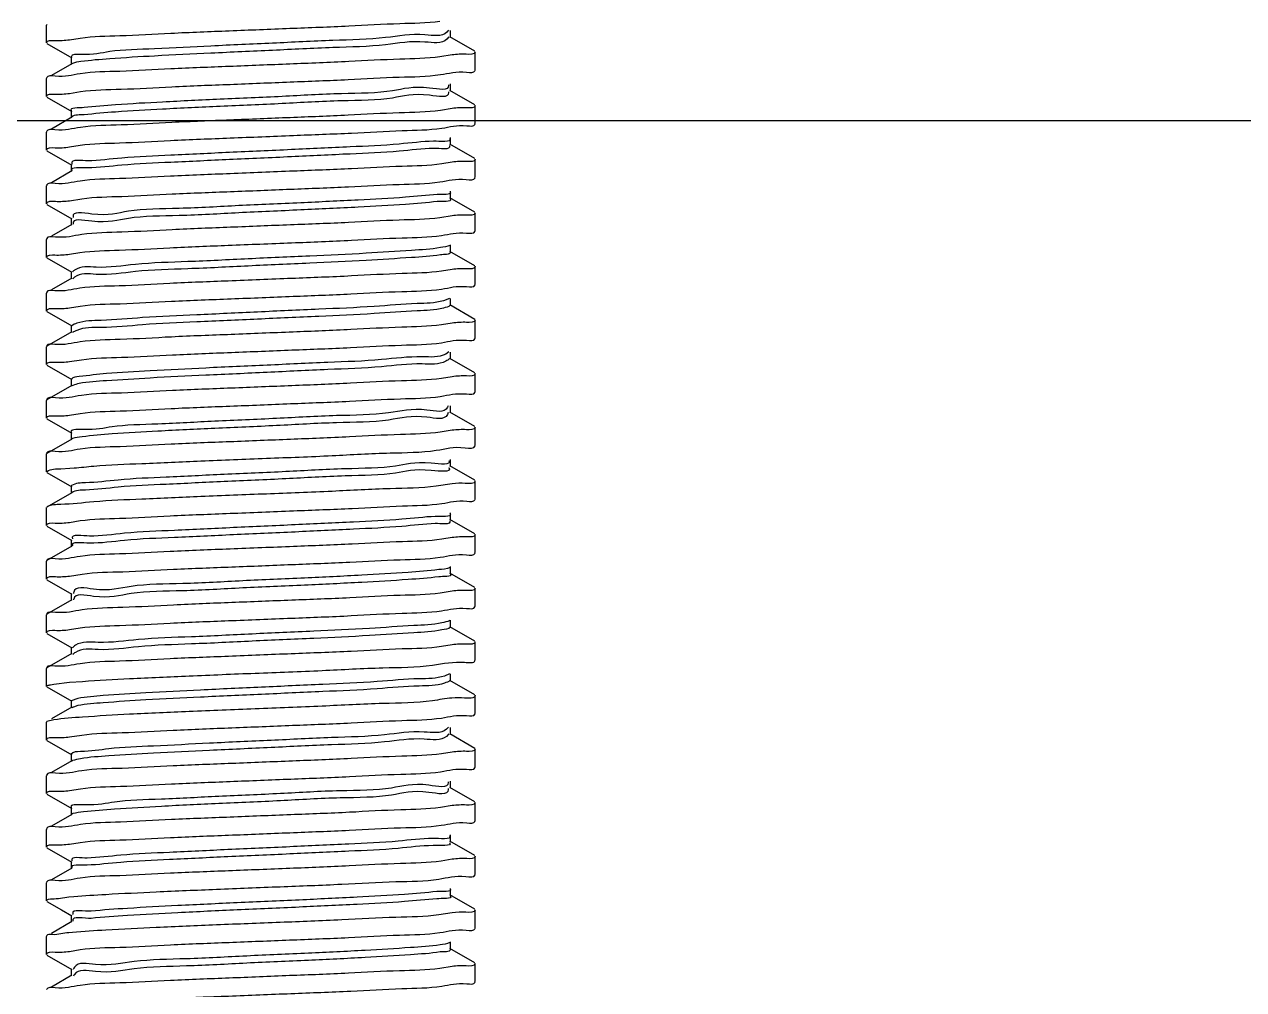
# Model space of a CAD drawing. Header units: millimetres. Extents: x 3804182 to 7463862, y 18008854 to 19247705.
# Drawn here: x 4749485.3 to 4749683.7, y 19097071.2 to 19097228.2 of the extents above; entities that cross this region are included whole.
import ezdxf

# ---------------------------------------------------------------- set-up
doc = ezdxf.new("R2010")
doc.units = ezdxf.units.MM
doc.header["$LTSCALE"] = 1000
doc.header["$MEASUREMENT"] = 0
doc.layers.add('02___PRT_ALL_AXES', color=7, linetype='Continuous')
doc.layers.add('JZ_0', color=7, linetype='Continuous')

# ---------------------------------------------------------------- blocks, each defined once
blk = doc.blocks.new('抗震大样1')
at = {"color": 133, "linetype": 'Continuous'}
for p, q in [((2274.64, -3323.46), (2274.52, -3323.59)), ((2367.98, -3324.78), (2367.61, -3325.23)), ((2368.46, -3326.5), (2368.46, -3324.84)), ((2279.89, -3327.02), (2282.36, -3326.62)), ((2368.05, -3326.3), (2367.61, -3326.89)), ((2374.1, -3329.69), (2368.33, -3326.35)), ((2274.64, -3327.88), (2280.41, -3331.23)), ((2368.84, -3330.53), (2366.02, -3330.98)), ((2280.41, -3332.58), (2275.68, -3335.31)), ((2280.27, -3331.07), (2280.27, -3332.73)), ((2280.6, -3332.51), (2280.41, -3332.59)), ((2274.64, -3335.92), (2274.52, -3336.06)), ((2374.1, -3334.12), (2374.22, -3333.98)), ((2367.98, -3337.53), (2367.99, -3337.59)), ((2374.1, -3342.15), (2368.33, -3338.81)), ((2368.46, -3338.96), (2368.46, -3337.3)), ((2274.64, -3340.35), (2280.41, -3343.69)), ((2279.89, -3339.49), (2282.45, -3339.08)), ((2367.96, -3339.1), (2367.99, -3339.25)), ((2280.27, -3343.53), (2280.27, -3345.19)), ((2368.84, -3343), (2366.12, -3343.43)), ((2280.41, -3345.04), (2275.68, -3347.78)), ((2374.1, -3346.58), (2374.22, -3346.44)), ((2274.64, -3348.38), (2274.52, -3348.52)), ((2368.46, -3351.43), (2368.46, -3349.76)), ((2274.64, -3352.81), (2280.41, -3356.15)), ((2279.89, -3351.94), (2282.34, -3351.55)), ((2374.1, -3354.61), (2368.33, -3351.27)), ((2280.27, -3356), (2280.27, -3357.66)), ((2368.85, -3355.48), (2366.42, -3355.87)), ((2280.41, -3357.5), (2275.68, -3360.24)), ((2274.64, -3360.84), (2274.52, -3360.98)), ((2374.1, -3359.04), (2374.22, -3358.9)), ((2279.9, -3364.43), (2282.72, -3363.98)), ((2374.1, -3367.08), (2368.33, -3363.73)), ((2368.46, -3363.89), (2368.46, -3362.23)), ((2274.64, -3365.27), (2280.41, -3368.61)), ((2280.41, -3369.97), (2275.68, -3372.7)), ((2280.27, -3368.46), (2280.27, -3370.12)), ((2368.84, -3367.92), (2365.96, -3368.37)), ((2374.1, -3371.5), (2374.22, -3371.37)), ((2274.64, -3373.31), (2274.52, -3373.44)), ((2368.46, -3376.35), (2368.46, -3374.69)), ((2274.64, -3377.73), (2280.41, -3381.07)), ((2279.89, -3376.86), (2282.3, -3376.47)), ((2374.1, -3379.54), (2368.33, -3376.2)), ((2280.27, -3380.92), (2280.27, -3382.58)), ((2368.85, -3380.4), (2366.37, -3380.8)), ((2280.41, -3382.43), (2275.68, -3385.16)), ((2280.84, -3382.42), (2280.66, -3382.61)), ((2280.89, -3382.37), (2280.84, -3382.42)), ((2374.1, -3383.96), (2374.22, -3383.83)), ((2274.64, -3385.77), (2274.52, -3385.91)), ((2368.25, -3387.17), (2366.8, -3387.7)), ((2368.46, -3388.81), (2368.46, -3387.15)), ((2279.89, -3389.33), (2282.35, -3388.93)), ((2374.1, -3392), (2368.33, -3388.66)), ((2274.64, -3390.2), (2280.41, -3393.54)), ((2368.85, -3392.87), (2366.37, -3393.26)), ((2280.41, -3394.89), (2274.64, -3398.23)), ((2280.27, -3393.38), (2280.27, -3395.04)), ((2280.77, -3394.96), (2280.57, -3395.09)), ((2280.84, -3394.92), (2280.77, -3394.96)), ((2274.64, -3398.23), (2274.52, -3398.37)), ((2374.1, -3396.43), (2374.22, -3396.29)), ((2279.9, -3401.81), (2282.67, -3401.37)), ((2368.11, -3399.54), (2367.35, -3400.06)), ((2374.1, -3404.46), (2368.33, -3401.12)), ((2368.46, -3401.28), (2368.46, -3399.61)), ((2274.64, -3402.66), (2280.41, -3406)), ((2280.27, -3405.85), (2280.27, -3407.51)), ((2368.85, -3405.33), (2366.35, -3405.73)), ((2280.41, -3407.35), (2274.64, -3410.69)), ((2280.66, -3407.36), (2280.46, -3407.45)), ((2374.1, -3408.89), (2374.22, -3408.75)), ((2274.64, -3410.69), (2274.52, -3410.83)), ((2367.89, -3412.11), (2367.78, -3412.42)), ((2368.46, -3413.74), (2368.46, -3412.08)), ((2274.64, -3415.12), (2280.41, -3418.46)), ((2279.89, -3414.26), (2282.39, -3413.85)), ((2367.93, -3413.64), (2367.78, -3414.09)), ((2374.1, -3416.92), (2368.33, -3413.58)), ((2280.27, -3418.31), (2280.27, -3419.97)), ((2368.84, -3417.77), (2366.09, -3418.21)), ((2280.41, -3419.82), (2274.64, -3423.16)), ((2280.57, -3419.72), (2280.4, -3419.8)), ((2374.1, -3421.35), (2374.22, -3421.22)), ((2274.64, -3423.16), (2274.52, -3423.29)), ((2277.88, -3426.71), (2279.94, -3426.61)), ((2279.94, -3426.61), (2280.95, -3426.54)), ((2368.09, -3426.41), (2368.11, -3426.45)), ((2374.1, -3429.39), (2368.33, -3426.05)), ((2368.46, -3426.2), (2368.46, -3424.54)), ((2274.64, -3427.58), (2280.41, -3430.92)), ((2280.41, -3432.28), (2274.64, -3435.62)), ((2280.36, -3430.64), (2280.27, -3430.77)), ((2280.27, -3430.77), (2280.27, -3432.43)), ((2368.82, -3430.19), (2365.13, -3430.74)), ((2374.1, -3433.81), (2374.22, -3433.68)), ((2274.64, -3435.62), (2274.62, -3435.63)), ((2368.46, -3438.66), (2368.46, -3437)), ((2274.64, -3440.05), (2280.41, -3443.39)), ((2279.89, -3439.18), (2282.37, -3438.78)), ((2374.1, -3441.85), (2368.33, -3438.51)), ((2280.27, -3443.23), (2280.27, -3444.89)), ((2368.85, -3442.72), (2366.45, -3443.11)), ((2280.41, -3444.74), (2274.64, -3448.08)), ((2374.1, -3446.28), (2374.22, -3446.14)), ((2274.64, -3448.08), (2274.52, -3448.22)), ((2368.46, -3451.13), (2368.46, -3449.46)), ((2279.9, -3451.67), (2282.82, -3451.21)), ((2374.1, -3454.31), (2368.33, -3450.97)), ((2274.64, -3452.51), (2280.41, -3455.85)), ((2368.84, -3455.16), (2366.06, -3455.6)), ((2280.41, -3457.2), (2274.64, -3460.54)), ((2280.27, -3455.69), (2280.27, -3457.36)), ((2280.85, -3457.07), (2280.84, -3457.22)), ((2274.64, -3460.54), (2274.52, -3460.68)), ((2374.1, -3458.74), (2374.22, -3458.6)), ((2279.89, -3464.1), (2282.33, -3463.71)), ((2374.1, -3466.77), (2368.33, -3463.43)), ((2368.46, -3463.59), (2368.46, -3461.93)), ((2274.64, -3464.97), (2280.41, -3468.31)), ((2280.27, -3468.16), (2280.27, -3469.82)), ((2368.85, -3467.64), (2366.4, -3468.04)), ((2280.41, -3469.66), (2274.64, -3473.01)), ((2280.85, -3469.72), (2280.68, -3469.9)), ((2280.91, -3469.68), (2280.85, -3469.72)), ((2374.1, -3471.2), (2374.22, -3471.07)), ((2274.64, -3473.01), (2274.52, -3473.14)), ((2368.2, -3474.36), (2367.04, -3474.89)), ((2368.46, -3476.05), (2368.46, -3474.39)), ((2274.64, -3477.43), (2280.41, -3480.77)), ((2275.29, -3476.96), (2275.43, -3476.93)), ((2275.43, -3476.93), (2276.23, -3476.78)), ((2276.23, -3476.78), (2279.86, -3476.35)), ((2279.86, -3476.35), (2282.94, -3476.13)), ((2374.1, -3479.24), (2368.33, -3475.9)), ((2281.79, -3480.1), (2280.27, -3480.62)), ((2280.27, -3480.62), (2280.27, -3482.28)), ((2280.41, -3482.13), (2275.68, -3484.86)), ((2280.71, -3482.16), (2280.52, -3482.28)), ((2280.78, -3482.12), (2280.71, -3482.16)), ((2281.79, -3481.76), (2280.78, -3482.12)), ((2374.1, -3483.66), (2374.22, -3483.53)), ((2274.64, -3485.47), (2274.52, -3485.6)), ((2276.23, -3485.08), (2274.62, -3485.45)), ((2279.9, -3489.05), (2282.75, -3488.6)), ((2368.02, -3486.77), (2367.54, -3487.26)), ((2368.1, -3488.31), (2367.54, -3488.92)), ((2374.1, -3491.7), (2368.33, -3488.36)), ((2368.46, -3488.51), (2368.46, -3486.85)), ((2274.64, -3489.9), (2280.41, -3493.24)), ((2280.41, -3494.59), (2275.68, -3497.32)), ((2280.27, -3493.08), (2280.27, -3494.74)), ((2280.62, -3494.56), (2280.43, -3494.64)), ((2368.85, -3492.57), (2366.39, -3492.96)), ((2374.1, -3496.13), (2374.22, -3495.99)), ((2274.64, -3497.93), (2274.52, -3498.07)), ((2367.93, -3499.5), (2367.94, -3499.62)), ((2368.46, -3500.97), (2368.46, -3499.31)), ((2274.64, -3502.36), (2280.41, -3505.7)), ((2279.89, -3501.5), (2282.42, -3501.09)), ((2367.92, -3501.06), (2367.94, -3501.28)), ((2374.1, -3504.16), (2368.33, -3500.82)), ((2280.27, -3505.54), (2280.27, -3507.21)), ((2368.84, -3505.01), (2366.15, -3505.44)), ((2280.41, -3507.05), (2275.68, -3509.79)), ((2280.64, -3506.88), (2280.37, -3506.99)), ((2374.1, -3508.59), (2374.22, -3508.45)), ((2274.64, -3510.39), (2274.52, -3510.53)), ((2368.46, -3513.44), (2368.46, -3511.78)), ((2279.89, -3513.95), (2282.36, -3513.56)), ((2374.1, -3516.62), (2368.33, -3513.28)), ((2274.64, -3514.82), (2280.41, -3518.16)), ((2368.85, -3517.49), (2366.33, -3517.89)), ((2280.41, -3519.51), (2275.68, -3522.25)), ((2280.27, -3518.01), (2280.27, -3519.67)), ((2274.64, -3522.86), (2274.52, -3522.99)), ((2374.1, -3521.05), (2374.22, -3520.91)), ((2374.1, -3529.09), (2368.33, -3525.75)), ((2368.46, -3525.9), (2368.46, -3524.24)), ((2274.64, -3527.28), (2278.01, -3529.23)), ((2279.75, -3526.23), (2280.87, -3526.13)), ((2278.01, -3529.23), (2280.41, -3530.62)), ((2280.27, -3530.47), (2280.27, -3532.13)), ((2368.83, -3529.91), (2365.72, -3530.4)), ((2280.41, -3531.98), (2275.68, -3534.71)), ((2280.58, -3534.47), (2279.75, -3534.54)), ((2374.1, -3533.51), (2374.22, -3533.38)), ((2274.64, -3535.32), (2274.52, -3535.45)), ((2368.46, -3538.36), (2368.46, -3536.7)), ((2274.64, -3539.74), (2280.41, -3543.09)), ((2279.89, -3538.88), (2282.35, -3538.48)), ((2374.1, -3541.55), (2368.33, -3538.21)), ((2280.27, -3542.93), (2280.27, -3544.59)), ((2368.84, -3542.39), (2365.99, -3542.84)), ((2280.41, -3544.44), (2275.68, -3547.17)), ((2280.91, -3544.41), (2280.82, -3544.61)), ((2280.94, -3544.36), (2280.91, -3544.41)), ((2374.1, -3545.98), (2374.22, -3545.84))]:
    blk.add_line(p, q, dxfattribs=at)
blk.add_lwpolyline([(2274.52, -3427.45), (2274.54, -3427.38), (2274.62, -3427.32)], dxfattribs=at)
for points, start_tangent, end_tangent in [([(2282.36, -3326.62), (2291.61, -3326.05), (2303.42, -3325.49), (2317.04, -3324.92), (2331.13, -3324.36), (2344.81, -3323.79), (2356.68, -3323.23), (2366.02, -3322.67)], (0.989079, 0.147384), (0.989263, 0.146147)), ([(2274.52, -3327.75), (2276.52, -3327.18)], (0, 1), (0.999351, -0.036022)), ([(2276.52, -3327.18), (2279.89, -3327.02)], (0.999351, -0.036022), (0.990786, 0.135436)), ([(2367.61, -3325.23), (2362.53, -3325.88), (2353.38, -3326.53), (2341.13, -3327.18), (2327.1, -3327.83), (2312.77, -3328.48), (2299.68, -3329.13), (2289.23, -3329.78), (2282.52, -3330.44), (2280.27, -3331.07)], (-0.704597, -0.709608), (-0.019339, -0.999813)), ([(2367.61, -3326.89), (2362.53, -3327.54), (2353.38, -3328.19), (2341.13, -3328.84), (2327.1, -3329.49), (2312.77, -3330.14), (2299.68, -3330.8), (2289.23, -3331.45), (2282.52, -3332.1), (2280.6, -3332.51)], (-0.704597, -0.709608), (-0.941431, -0.337206)), ([(2372.13, -3330.4), (2368.84, -3330.53)], (-0.999168, 0.040787), (-0.992249, -0.124262)), ([(2374.22, -3329.82), (2372.13, -3330.4)], (0, -1), (-0.999168, 0.040787)), ([(2366.02, -3330.98), (2356.68, -3331.54), (2344.81, -3332.1), (2331.13, -3332.67), (2317.04, -3333.23), (2303.42, -3333.8), (2291.61, -3334.36), (2282.36, -3334.93)], (-0.989263, -0.146147), (-0.989079, -0.147384)), ([(2282.36, -3334.93), (2276.52, -3335.49), (2274.54, -3335.89)], (-0.989079, -0.147384), (-0.307595, -0.951518)), ([(2282.45, -3339.08), (2291.89, -3338.5), (2303.7, -3337.94), (2317.23, -3337.38), (2331.18, -3336.82), (2344.67, -3336.26), (2356.53, -3335.7), (2366.12, -3335.13)], (0.98914, 0.146975), (0.989195, 0.146606)), ([(2366.12, -3335.13), (2372.21, -3334.54), (2374.19, -3334.15)], (0.989195, 0.146606), (0.305587, 0.952164)), ([(2367.99, -3337.59), (2363.58, -3338.24), (2355, -3338.89), (2343.14, -3339.55), (2329.29, -3340.2), (2314.91, -3340.85), (2301.53, -3341.5), (2290.6, -3342.15), (2283.26, -3342.8)], (0.147183, -0.989109), (-0.994847, -0.101391)), ([(2274.52, -3340.21), (2276.5, -3339.65)], (0, 1), (0.999371, -0.035449)), ([(2276.5, -3339.65), (2279.89, -3339.49)], (0.999371, -0.035449), (0.991046, 0.13352)), ([(2367.99, -3339.25), (2363.58, -3339.91), (2355, -3340.56), (2343.14, -3341.21), (2329.29, -3341.86), (2314.91, -3342.51), (2301.53, -3343.16), (2290.6, -3343.81), (2283.26, -3344.46)], (0.147183, -0.989109), (-0.994847, -0.101391)), ([(2283.26, -3342.8), (2280.31, -3343.45), (2280.34, -3343.48)], (-0.994847, -0.101391), (0.673795, -0.738918)), ([(2283.26, -3344.46), (2280.35, -3344.97)], (-0.994847, -0.101391), (-0.765413, -0.64354)), ([(2366.12, -3343.43), (2356.53, -3344.01), (2344.67, -3344.57), (2331.18, -3345.13), (2317.23, -3345.69), (2303.7, -3346.25), (2291.89, -3346.81), (2282.45, -3347.38)], (-0.989195, -0.146606), (-0.98914, -0.146975)), ([(2372.21, -3342.85), (2368.84, -3343)], (-0.999299, 0.037429), (-0.991717, -0.128442)), ([(2374.22, -3342.29), (2372.21, -3342.85)], (0, -1), (-0.999299, 0.037429)), ([(2282.45, -3347.38), (2276.5, -3347.96), (2274.54, -3348.35)], (-0.98914, -0.146975), (-0.311669, -0.950191)), ([(2366.42, -3347.57), (2372.23, -3347), (2374.19, -3346.61)], (0.989076, 0.147407), (0.309849, 0.950786)), ([(2282.34, -3351.55), (2291.52, -3350.98), (2303.34, -3350.42), (2317.27, -3349.84), (2331.93, -3349.25), (2345.48, -3348.69), (2357.22, -3348.13), (2366.42, -3347.57)], (0.989097, 0.147264), (0.989076, 0.147407)), ([(2368.26, -3349.97), (2364.54, -3350.61)], (0.582116, -0.813106), (-0.999776, -0.021161)), ([(2274.52, -3352.67), (2276.52, -3352.11)], (0, 1), (0.999359, -0.035802)), ([(2276.52, -3352.11), (2279.89, -3351.94)], (0.999359, -0.035802), (0.990702, 0.13605)), ([(2364.54, -3350.61), (2356.54, -3351.26), (2345.11, -3351.91), (2331.47, -3352.56), (2317.07, -3353.21), (2303.44, -3353.86), (2292.05, -3354.51), (2284.11, -3355.16)], (-0.999776, -0.021161), (-0.999572, -0.029241)), ([(2364.54, -3352.27), (2356.54, -3352.92), (2345.11, -3353.57), (2331.47, -3354.22), (2317.07, -3354.87), (2303.44, -3355.52), (2292.05, -3356.17), (2284.11, -3356.82)], (-0.999776, -0.021161), (-0.999572, -0.029241)), ([(2368.24, -3351.6), (2368.25, -3351.62), (2364.54, -3352.27)], (0.629999, -0.776596), (-0.999776, -0.021161)), ([(2284.11, -3355.16), (2280.46, -3355.81), (2280.47, -3355.83)], (-0.999572, -0.029241), (0.643817, -0.765179)), ([(2366.42, -3355.87), (2357.22, -3356.44), (2345.48, -3357), (2331.93, -3357.56), (2317.27, -3358.15), (2303.34, -3358.73), (2291.52, -3359.29), (2282.34, -3359.85)], (-0.989076, -0.147407), (-0.989097, -0.147264)), ([(2372.23, -3355.31), (2368.85, -3355.48)], (-0.999374, 0.035381), (-0.990592, -0.13685)), ([(2374.22, -3354.75), (2372.23, -3355.31)], (0, -1), (-0.999374, 0.035381)), ([(2284.11, -3356.82), (2280.46, -3357.47)], (-0.999572, -0.029241), (0.596767, -0.802414)), ([(2282.34, -3359.85), (2276.52, -3360.42), (2274.54, -3360.81)], (-0.989097, -0.147264), (-0.308221, -0.951315)), ([(2282.72, -3363.98), (2292.08, -3363.42), (2303.79, -3362.86), (2317.3, -3362.3), (2331.24, -3361.74), (2344.77, -3361.18), (2356.5, -3360.63), (2365.96, -3360.06)], (0.989279, 0.146039), (0.989286, 0.145993)), ([(2365.96, -3360.06), (2372.14, -3359.48), (2374.19, -3359.07)], (0.989286, 0.145993), (0.292416, 0.956291)), ([(2274.52, -3365.13), (2276.6, -3364.56)], (0, 1), (0.999181, -0.040475)), ([(2276.6, -3364.56), (2279.9, -3364.43)], (0.999181, -0.040475), (0.992237, 0.124365)), ([(2365.4, -3362.97), (2358, -3363.62), (2347.02, -3364.27), (2333.63, -3364.92), (2319.24, -3365.57), (2305.4, -3366.22), (2293.59, -3366.87), (2285.06, -3367.53), (2280.72, -3368.18), (2280.75, -3368.29)], (-0.995469, -0.095089), (0.324974, -0.945723)), ([(2368.42, -3362.34), (2365.4, -3362.97)], (0.396749, -0.917927), (-0.995469, -0.095089)), ([(2368.39, -3363.95), (2368.41, -3363.98), (2365.4, -3364.63)], (0.681767, -0.731569), (-0.995469, -0.095089)), ([(2365.4, -3364.63), (2358, -3365.28), (2347.02, -3365.93), (2333.63, -3366.58), (2319.24, -3367.24), (2305.4, -3367.89), (2293.59, -3368.54), (2285.06, -3369.19), (2280.72, -3369.84)], (-0.995469, -0.095089), (0.225619, -0.974216)), ([(2374.22, -3367.21), (2372.14, -3367.79)], (0, -1), (-0.999162, 0.040935)), ([(2280.72, -3369.84), (2280.73, -3369.88)], (0.225619, -0.974216), (0.263642, -0.96462)), ([(2365.96, -3368.37), (2356.5, -3368.94), (2344.77, -3369.49), (2331.24, -3370.05), (2317.3, -3370.61), (2303.79, -3371.17), (2292.08, -3371.72), (2282.72, -3372.29)], (-0.989286, -0.145993), (-0.989279, -0.146039)), ([(2372.14, -3367.79), (2368.84, -3367.92)], (-0.999162, 0.040935), (-0.992452, -0.122635)), ([(2282.72, -3372.29), (2276.6, -3372.87), (2274.54, -3373.28)], (-0.989279, -0.146039), (-0.293373, -0.955998)), ([(2282.3, -3376.47), (2291.47, -3375.91), (2303.19, -3375.35), (2316.81, -3374.78), (2331.52, -3374.2), (2345.46, -3373.62), (2357.24, -3373.05), (2366.37, -3372.49)], (0.989079, 0.147387), (0.989126, 0.147068)), ([(2366.37, -3372.49), (2372.21, -3371.93), (2374.19, -3371.53)], (0.989126, 0.147068), (0.307355, 0.951595)), ([(2366.15, -3375.33), (2359.38, -3375.98), (2348.88, -3376.64), (2335.76, -3377.29), (2321.43, -3377.94), (2307.41, -3378.59), (2295.2, -3379.24), (2286.1, -3379.89), (2281.08, -3380.54), (2280.61, -3381.04)], (-0.986099, -0.166158), (-0.342963, -0.939349)), ([(2368.32, -3374.82), (2366.15, -3375.33)], (-0.886842, -0.462072), (-0.986099, -0.166158)), ([(2274.52, -3377.6), (2276.5, -3377.04)], (0, 1), (0.999386, -0.035037)), ([(2276.5, -3377.04), (2279.89, -3376.86)], (0.999386, -0.035037), (0.990499, 0.137516)), ([(2366.15, -3377), (2359.38, -3377.65), (2348.88, -3378.3), (2335.76, -3378.95), (2321.43, -3379.6), (2307.41, -3380.25), (2295.2, -3380.9), (2286.1, -3381.55), (2281.08, -3382.2), (2280.89, -3382.37)], (-0.986099, -0.166158), (-0.738571, -0.674176)), ([(2368.46, -3376.35), (2366.15, -3377)], (-0.130932, -0.991391), (-0.986099, -0.166158)), ([(2366.37, -3380.8), (2357.24, -3381.36), (2345.46, -3381.92), (2331.52, -3382.5), (2316.81, -3383.09), (2303.19, -3383.66), (2291.47, -3384.22), (2282.3, -3384.78)], (-0.989126, -0.147068), (-0.989079, -0.147387)), ([(2372.21, -3380.24), (2368.85, -3380.4)], (-0.999349, 0.036076), (-0.990775, -0.135516)), ([(2374.22, -3379.67), (2372.21, -3380.24)], (0, -1), (-0.999349, 0.036076)), ([(2366.37, -3384.96), (2372.21, -3384.39), (2374.19, -3384)], (0.989078, 0.147395), (0.307351, 0.951596)), ([(2282.3, -3384.78), (2276.5, -3385.34), (2274.54, -3385.74)], (-0.989079, -0.147387), (-0.310932, -0.950432)), ([(2282.35, -3388.93), (2291.7, -3388.36), (2303.59, -3387.8), (2317.46, -3387.22), (2331.87, -3386.64), (2345.31, -3386.08), (2357.11, -3385.52), (2366.37, -3384.96)], (0.989048, 0.147594), (0.989078, 0.147395)), ([(2274.52, -3390.06), (2276.51, -3389.5)], (0, 1), (0.999372, -0.035427)), ([(2276.51, -3389.5), (2279.89, -3389.33)], (0.999372, -0.035427), (0.990717, 0.135939)), ([(2366.8, -3387.7), (2360.68, -3388.35), (2350.68, -3389), (2337.87, -3389.65), (2323.63, -3390.3), (2309.46, -3390.95), (2296.89, -3391.6), (2287.24, -3392.25), (2281.56, -3392.9), (2280.45, -3393.54)], (-0.962924, -0.269772), (-0.658136, -0.752899)), ([(2366.8, -3389.36), (2360.68, -3390.01), (2350.68, -3390.66), (2337.87, -3391.31), (2323.63, -3391.96), (2309.46, -3392.61), (2296.89, -3393.26), (2287.24, -3393.91), (2281.56, -3394.56), (2280.84, -3394.92)], (-0.962924, -0.269772), (-0.865105, -0.501592)), ([(2368.38, -3388.73), (2366.8, -3389.36)], (-0.687387, -0.726291), (-0.962924, -0.269772)), ([(2372.21, -3392.7), (2368.85, -3392.87)], (-0.999348, 0.036118), (-0.990807, -0.135283)), ([(2374.22, -3392.14), (2372.21, -3392.7)], (0, -1), (-0.999348, 0.036118)), ([(2366.37, -3393.26), (2357.11, -3393.83), (2345.31, -3394.39), (2331.87, -3394.95), (2317.46, -3395.53), (2303.59, -3396.1), (2291.7, -3396.67), (2282.35, -3397.24)], (-0.989078, -0.147395), (-0.989048, -0.147594)), ([(2282.35, -3397.24), (2276.51, -3397.81), (2274.54, -3398.2)], (-0.989048, -0.147594), (-0.310223, -0.950664)), ([(2282.67, -3401.37), (2291.96, -3400.81), (2303.84, -3400.25), (2317.51, -3399.68), (2331.6, -3399.12), (2345.24, -3398.55), (2357.08, -3397.99), (2366.35, -3397.42)], (0.98924, 0.146301), (0.989077, 0.147403)), ([(2366.35, -3397.42), (2372.21, -3396.86), (2374.19, -3396.46)], (0.989077, 0.147403), (0.306622, 0.951831)), ([(2367.35, -3400.06), (2361.88, -3400.71), (2352.41, -3401.36), (2339.95, -3402.01), (2325.83, -3402.66), (2311.55, -3403.31), (2298.64, -3403.97), (2288.47, -3404.62), (2282.14, -3405.27), (2280.32, -3405.89)], (-0.877819, -0.478993), (-0.658426, -0.752645)), ([(2368.22, -3401.09), (2367.35, -3401.72)], (-0.609814, -0.792544), (-0.877819, -0.478993)), ([(2274.52, -3402.52), (2276.6, -3401.95)], (0, 1), (0.999186, -0.04035)), ([(2276.6, -3401.95), (2279.9, -3401.81)], (0.999186, -0.04035), (0.992062, 0.125747)), ([(2367.35, -3401.72), (2361.88, -3402.37), (2352.41, -3403.02), (2339.95, -3403.67), (2325.83, -3404.33), (2311.55, -3404.98), (2298.64, -3405.63), (2288.47, -3406.28), (2282.14, -3406.93), (2280.66, -3407.36)], (-0.877819, -0.478993), (-0.924952, -0.380083)), ([(2366.35, -3405.73), (2357.08, -3406.29), (2345.24, -3406.86), (2331.6, -3407.43), (2317.51, -3407.99), (2303.84, -3408.56), (2291.96, -3409.12), (2282.67, -3409.68)], (-0.989077, -0.147403), (-0.98924, -0.146301)), ([(2372.21, -3405.16), (2368.85, -3405.33)], (-0.99934, 0.036333), (-0.990869, -0.134825)), ([(2374.22, -3404.6), (2372.21, -3405.16)], (0, -1), (-0.99934, 0.036333)), ([(2282.67, -3409.68), (2276.6, -3410.26), (2274.54, -3410.66)], (-0.98924, -0.146301), (-0.293097, -0.956083)), ([(2282.39, -3413.85), (2291.67, -3413.29), (2303.54, -3412.72), (2317.18, -3412.16), (2331.28, -3411.59), (2344.95, -3411.02), (2356.82, -3410.46), (2366.09, -3409.9)], (0.989082, 0.147369), (0.989235, 0.146334)), ([(2366.09, -3409.9), (2372.15, -3409.33), (2374.19, -3408.92)], (0.989235, 0.146334), (0.294737, 0.955578)), ([(2367.78, -3412.42), (2362.99, -3413.08), (2354.07, -3413.73), (2341.99, -3414.38), (2328.02, -3415.03), (2313.67, -3415.68), (2300.46, -3416.33), (2289.79, -3416.98), (2282.82, -3417.63), (2280.28, -3418.28), (2280.29, -3418.3)], (-0.416882, -0.90896), (0.454993, -0.890495)), ([(2274.52, -3414.98), (2276.53, -3414.42)], (0, 1), (0.999335, -0.036461)), ([(2276.53, -3414.42), (2279.89, -3414.26)], (0.999335, -0.036461), (0.990915, 0.13449)), ([(2367.78, -3414.09), (2362.99, -3414.74), (2354.07, -3415.39), (2341.99, -3416.04), (2328.02, -3416.69), (2313.67, -3417.34), (2300.46, -3417.99), (2289.79, -3418.64), (2282.82, -3419.29), (2280.57, -3419.72)], (-0.416882, -0.90896), (-0.943011, -0.332761)), ([(2366.09, -3418.21), (2356.82, -3418.77), (2344.95, -3419.33), (2331.28, -3419.9), (2317.18, -3420.46), (2303.54, -3421.03), (2291.68, -3421.6), (2282.39, -3422.16)], (-0.989235, -0.146334), (-0.989081, -0.147375)), ([(2372.15, -3417.64), (2368.84, -3417.77)], (-0.999204, 0.039899), (-0.991945, -0.126672)), ([(2374.22, -3417.06), (2372.15, -3417.64)], (0, -1), (-0.999204, 0.039899)), ([(2282.39, -3422.16), (2276.53, -3422.73), (2274.54, -3423.13)], (-0.989081, -0.147375), (-0.306169, -0.951977)), ([(2280.95, -3426.54), (2285.51, -3426.1), (2296.74, -3425.5), (2310.44, -3424.89), (2325.65, -3424.28), (2340.94, -3423.66), (2354.43, -3423.05), (2365.13, -3422.43)], (0.996556, 0.082926), (0.989139, 0.146982)), ([(2365.13, -3422.43), (2371.91, -3421.82), (2374.2, -3421.38)], (0.989139, 0.146982), (0.25731, 0.966329)), ([(2274.62, -3427.32), (2277.88, -3426.71)], (0.846349, 0.532628), (0.999621, 0.02753)), ([(2368.11, -3424.79), (2364, -3425.44), (2355.66, -3426.09), (2343.98, -3426.74), (2330.21, -3427.39), (2315.81, -3428.04), (2302.33, -3428.69), (2291.2, -3429.34), (2283.61, -3429.99)], (0.432837, -0.901472), (-0.999641, -0.026791)), ([(2368.11, -3426.45), (2364, -3427.1), (2355.66, -3427.75), (2343.98, -3428.4), (2330.21, -3429.05), (2315.81, -3429.7), (2302.33, -3430.35), (2291.2, -3431), (2283.61, -3431.66)], (0.432837, -0.901472), (-0.999641, -0.026791)), ([(2374.22, -3429.52), (2371.91, -3430.13)], (0, -1), (-0.998645, 0.052047)), ([(2365.13, -3430.74), (2354.43, -3431.36), (2340.94, -3431.97), (2325.65, -3432.59), (2310.44, -3433.2), (2296.74, -3433.8), (2285.51, -3434.41), (2277.88, -3435.02)], (-0.989139, -0.146982), (-0.999621, -0.02753)), ([(2283.61, -3429.99), (2280.36, -3430.64)], (-0.999641, -0.026791), (-0.814814, -0.579723)), ([(2283.61, -3431.66), (2280.41, -3432.28)], (-0.999641, -0.026791), (-0.826603, -0.562785)), ([(2371.91, -3430.13), (2368.82, -3430.19)], (-0.998645, 0.052047), (-0.995558, -0.094155)), ([(2277.88, -3435.02), (2274.64, -3435.62)], (-0.999621, -0.02753), (-0.850273, -0.526343)), ([(2282.37, -3438.78), (2291.48, -3438.22), (2303.26, -3437.66), (2317.21, -3437.08), (2331.95, -3436.49), (2345.59, -3435.92), (2357.3, -3435.36), (2366.45, -3434.8)], (0.989142, 0.146965), (0.989074, 0.147418)), ([(2366.45, -3434.8), (2372.24, -3434.24), (2374.19, -3433.84)], (0.989074, 0.147418), (0.311738, 0.950168)), ([(2364.91, -3437.8), (2357.17, -3438.45), (2345.92, -3439.1), (2332.38, -3439.75), (2317.98, -3440.41), (2304.26, -3441.06), (2292.69, -3441.71), (2284.5, -3442.36)], (-0.998492, -0.054895), (-0.999948, 0.010175)), ([(2368.33, -3437.15), (2364.91, -3437.8)], (0.628662, -0.777678), (-0.998492, -0.054895)), ([(2274.52, -3439.91), (2276.53, -3439.34)], (0, 1), (0.999343, -0.036255)), ([(2276.53, -3439.34), (2279.89, -3439.18)], (0.999343, -0.036255), (0.990814, 0.135229)), ([(2364.91, -3439.46), (2357.17, -3440.11), (2345.92, -3440.77), (2332.38, -3441.42), (2317.98, -3442.07), (2304.26, -3442.72), (2292.69, -3443.37), (2284.5, -3444.02)], (-0.998492, -0.054895), (-0.999948, 0.010175)), ([(2368.32, -3438.79), (2368.33, -3438.81), (2364.91, -3439.46)], (0.677025, -0.73596), (-0.998492, -0.054895)), ([(2284.5, -3442.36), (2280.56, -3443.01), (2280.57, -3443.03)], (-0.999948, 0.010175), (0.562872, -0.826544)), ([(2284.5, -3444.02), (2280.56, -3444.67)], (-0.999948, 0.010175), (0.531331, -0.847164)), ([(2366.45, -3443.11), (2357.3, -3443.67), (2345.59, -3444.23), (2331.95, -3444.8), (2317.21, -3445.39), (2303.26, -3445.97), (2291.48, -3446.53), (2282.37, -3447.09)], (-0.989074, -0.147418), (-0.989142, -0.146965)), ([(2372.24, -3442.55), (2368.85, -3442.72)], (-0.999393, 0.034825), (-0.990431, -0.138012)), ([(2374.22, -3441.99), (2372.24, -3442.55)], (0, -1), (-0.999393, 0.034825)), ([(2280.55, -3444.66), (2280.56, -3444.67)], (0.510325, -0.859981), (0.531331, -0.847164)), ([(2366.06, -3447.29), (2372.15, -3446.71), (2374.19, -3446.31)], (0.989276, 0.146056), (0.295583, 0.955317)), ([(2282.37, -3447.09), (2276.53, -3447.65), (2274.54, -3448.05)], (-0.989142, -0.146965), (-0.306606, -0.951837)), ([(2282.82, -3451.21), (2292.32, -3450.64), (2304.08, -3450.09), (2317.61, -3449.53), (2331.55, -3448.97), (2345.05, -3448.41), (2356.74, -3447.85), (2366.06, -3447.29)], (0.98929, 0.145966), (0.989276, 0.146056)), ([(2274.52, -3452.37), (2276.61, -3451.79)], (0, 1), (0.999136, -0.041551)), ([(2276.61, -3451.79), (2279.9, -3451.67)], (0.999136, -0.041551), (0.992627, 0.121205)), ([(2365.73, -3450.17), (2358.6, -3450.82), (2347.81, -3451.47), (2334.53, -3452.12), (2320.16, -3452.77), (2306.24, -3453.42), (2294.26, -3454.07), (2285.49, -3454.72), (2280.86, -3455.37), (2280.84, -3455.69)], (-0.992345, -0.1235), (0.016931, -0.999857)), ([(2365.73, -3451.83), (2358.6, -3452.48), (2347.81, -3453.13), (2334.53, -3453.78), (2320.16, -3454.43), (2306.24, -3455.08), (2294.26, -3455.73), (2285.49, -3456.38), (2280.86, -3457.04)], (-0.992345, -0.1235), (-0.169271, -0.98557)), ([(2368.35, -3449.66), (2365.73, -3450.17)], (-0.857961, -0.513714), (-0.992345, -0.1235)), ([(2368.43, -3451.15), (2368.45, -3451.18), (2365.73, -3451.83)], (0.606598, -0.795009), (-0.992345, -0.1235)), ([(2372.15, -3455.02), (2368.84, -3455.16)], (-0.999206, 0.039849), (-0.992058, -0.125777)), ([(2374.22, -3454.45), (2372.15, -3455.02)], (0, -1), (-0.999206, 0.039849)), ([(2280.86, -3457.04), (2280.85, -3457.07)], (-0.169271, -0.985569), (-0.145405, -0.989372)), ([(2366.06, -3455.6), (2356.74, -3456.16), (2345.05, -3456.72), (2331.55, -3457.28), (2317.61, -3457.83), (2304.08, -3458.4), (2292.32, -3458.95), (2282.82, -3459.52)], (-0.989276, -0.146056), (-0.98929, -0.145966)), ([(2282.82, -3459.52), (2276.61, -3460.1), (2274.54, -3460.51)], (-0.98929, -0.145966), (-0.290311, -0.956932)), ([(2282.33, -3463.71), (2291.54, -3463.14), (2303.3, -3462.58), (2316.83, -3462.02), (2331.45, -3461.44), (2345.37, -3460.86), (2357.19, -3460.29), (2366.4, -3459.73)], (0.98908, 0.147378), (0.989079, 0.147384)), ([(2366.4, -3459.73), (2372.22, -3459.17), (2374.19, -3458.77)], (0.989079, 0.147384), (0.308839, 0.951114)), ([(2366.44, -3462.53), (2359.94, -3463.18), (2349.65, -3463.83), (2336.66, -3464.48), (2322.36, -3465.13), (2308.27, -3465.78), (2295.9, -3466.43), (2286.57, -3467.08), (2281.27, -3467.74), (2280.58, -3468.36)], (-0.97914, -0.203186), (-0.551735, -0.83402)), ([(2368.29, -3462.01), (2366.44, -3462.53)], (-0.88292, -0.469524), (-0.97914, -0.203186)), ([(2368.43, -3463.57), (2366.44, -3464.19)], (-0.590767, -0.806843), (-0.97914, -0.203186)), ([(2274.52, -3464.83), (2276.51, -3464.27)], (0, 1), (0.999368, -0.035538)), ([(2276.51, -3464.27), (2279.89, -3464.1)], (0.999368, -0.035538), (0.990645, 0.136463)), ([(2366.44, -3464.19), (2359.94, -3464.84), (2349.65, -3465.49), (2336.66, -3466.14), (2322.36, -3466.79), (2308.27, -3467.44), (2295.9, -3468.1), (2286.57, -3468.75), (2281.27, -3469.4), (2280.91, -3469.68)], (-0.97914, -0.203186), (-0.754909, -0.655829)), ([(2366.4, -3468.04), (2357.19, -3468.6), (2345.37, -3469.16), (2331.45, -3469.74), (2316.83, -3470.33), (2303.3, -3470.89), (2291.54, -3471.45), (2282.33, -3472.02)], (-0.989079, -0.147384), (-0.98908, -0.147378)), ([(2372.22, -3467.47), (2368.85, -3467.64)], (-0.999364, 0.035669), (-0.990671, -0.136278)), ([(2374.22, -3466.91), (2372.22, -3467.47)], (0, -1), (-0.999364, 0.035669)), ([(2282.33, -3472.02), (2276.51, -3472.58), (2274.54, -3472.98)], (-0.98908, -0.147378), (-0.309284, -0.95097)), ([(2364.27, -3472.34), (2371.73, -3471.69)], (0.989285, 0.145995), (0.99816, -0.060643)), ([(2371.73, -3471.69), (2374.2, -3471.23)], (0.99816, -0.060643), (0.233541, 0.972347)), ([(2367.04, -3474.89), (2361.19, -3475.54), (2351.41, -3476.19), (2338.75, -3476.84), (2324.55, -3477.5), (2310.34, -3478.15), (2297.62, -3478.8), (2287.75, -3479.45), (2281.79, -3480.1)], (-0.941287, -0.337606), (-0.985331, -0.170657)), ([(2282.94, -3476.13), (2293.87, -3475.49), (2307.69, -3474.86), (2323.04, -3474.23), (2338.62, -3473.61), (2352.75, -3472.98), (2364.27, -3472.34)], (0.997815, 0.066069), (0.989285, 0.145995)), ([(2274.52, -3477.3), (2274.95, -3477.04), (2275.29, -3476.96)], (0, 1), (0.976174, 0.216989)), ([(2367.04, -3476.55), (2361.19, -3477.21), (2351.41, -3477.86), (2338.75, -3478.51), (2324.55, -3479.16), (2310.34, -3479.81), (2297.62, -3480.46), (2287.75, -3481.11), (2281.79, -3481.76)], (-0.941287, -0.337606), (-0.985331, -0.170657)), ([(2368.32, -3475.92), (2367.04, -3476.55)], (-0.679739, -0.733454), (-0.941287, -0.337606)), ([(2364.27, -3480.65), (2352.75, -3481.29), (2338.62, -3481.91), (2323.04, -3482.54), (2307.69, -3483.17), (2293.87, -3483.79), (2282.94, -3484.44)], (-0.989285, -0.145995), (-0.997815, -0.066069)), ([(2368.81, -3480.01), (2364.27, -3480.65)], (-0.997701, -0.067772), (-0.989285, -0.145995)), ([(2371.73, -3480), (2368.81, -3480.01)], (-0.99816, 0.060643), (-0.997701, -0.067772)), ([(2374.22, -3479.37), (2371.73, -3480)], (0, -1), (-0.99816, 0.060643)), ([(2282.94, -3484.44), (2276.23, -3485.08)], (-0.997815, -0.066069), (-0.988468, -0.151431)), ([(2282.75, -3488.6), (2292.11, -3488.04), (2303.99, -3487.48), (2317.66, -3486.91), (2331.75, -3486.35), (2345.37, -3485.78), (2357.15, -3485.22), (2366.39, -3484.65)], (0.989265, 0.14613), (0.989074, 0.147418)), ([(2366.39, -3484.65), (2372.22, -3484.09), (2374.19, -3483.69)], (0.989074, 0.147418), (0.308177, 0.951329)), ([(2274.52, -3489.76), (2276.61, -3489.18)], (0, 1), (0.999148, -0.041261)), ([(2276.61, -3489.18), (2279.9, -3489.05)], (0.999148, -0.041261), (0.992376, 0.123248)), ([(2367.54, -3487.26), (2362.36, -3487.91), (2353.12, -3488.56), (2340.81, -3489.21), (2326.75, -3489.86), (2312.44, -3490.51), (2299.4, -3491.16), (2289.02, -3491.81), (2282.41, -3492.46), (2280.29, -3493.09)], (-0.770961, -0.636882), (-0.491833, -0.870689)), ([(2367.54, -3488.92), (2362.36, -3489.57), (2353.12, -3490.22), (2340.81, -3490.87), (2326.75, -3491.52), (2312.44, -3492.17), (2299.4, -3492.82), (2289.02, -3493.47), (2282.41, -3494.12), (2280.62, -3494.56)], (-0.770961, -0.636882), (-0.936722, -0.350075)), ([(2374.22, -3491.84), (2372.22, -3492.4)], (0, -1), (-0.999356, 0.03587)), ([(2366.39, -3492.96), (2357.15, -3493.53), (2345.37, -3494.09), (2331.75, -3494.66), (2317.66, -3495.22), (2303.99, -3495.79), (2292.11, -3496.35), (2282.75, -3496.91)], (-0.989074, -0.147418), (-0.989265, -0.14613)), ([(2372.22, -3492.4), (2368.85, -3492.57)], (-0.999356, 0.03587), (-0.990732, -0.135835)), ([(2282.75, -3496.91), (2276.61, -3497.49), (2274.54, -3497.9)], (-0.989265, -0.14613), (-0.290292, -0.956938)), ([(2282.42, -3501.09), (2291.73, -3500.52), (2303.59, -3499.96), (2317.22, -3499.39), (2331.33, -3498.83), (2344.99, -3498.26), (2356.88, -3497.7), (2366.15, -3497.13)], (0.989086, 0.147343), (0.9892, 0.14657)), ([(2366.15, -3497.13), (2372.16, -3496.56), (2374.19, -3496.16)], (0.9892, 0.14657), (0.296708, 0.954968)), ([(2367.94, -3499.62), (2363.42, -3500.27), (2354.75, -3500.92), (2342.83, -3501.57), (2328.94, -3502.22), (2314.57, -3502.87), (2301.24, -3503.52), (2290.38, -3504.17), (2283.14, -3504.83), (2280.3, -3505.48), (2280.32, -3505.51)], (-0.000598, -1), (0.651084, -0.759006)), ([(2274.52, -3502.22), (2276.53, -3501.66)], (0, 1), (0.999321, -0.03684)), ([(2276.53, -3501.66), (2279.89, -3501.5)], (0.999321, -0.03684), (0.991027, 0.133661)), ([(2367.94, -3501.28), (2363.42, -3501.93), (2354.75, -3502.58), (2342.83, -3503.23), (2328.94, -3503.88), (2314.57, -3504.54), (2301.24, -3505.19), (2290.38, -3505.84), (2283.14, -3506.49)], (-0.000598, -1), (-0.993709, -0.111992)), ([(2366.15, -3505.44), (2356.88, -3506), (2344.99, -3506.57), (2331.33, -3507.14), (2317.22, -3507.7), (2303.59, -3508.27), (2291.73, -3508.83), (2282.42, -3509.4)], (-0.9892, -0.14657), (-0.989086, -0.147343)), ([(2372.16, -3504.87), (2368.84, -3505.01)], (-0.999229, 0.039266), (-0.99173, -0.128343)), ([(2374.22, -3504.3), (2372.16, -3504.87)], (0, -1), (-0.999229, 0.039266)), ([(2283.14, -3506.49), (2280.64, -3506.88)], (-0.993709, -0.111992), (-0.956241, -0.292582)), ([(2366.33, -3509.58), (2372.23, -3509.01), (2374.19, -3508.62)], (0.989057, 0.147535), (0.309348, 0.950949)), ([(2282.42, -3509.4), (2276.53, -3509.96), (2274.54, -3510.36)], (-0.989086, -0.147343), (-0.304843, -0.952403)), ([(2282.36, -3513.56), (2291.6, -3512.99), (2303.4, -3512.43), (2316.88, -3511.87), (2331.13, -3511.3), (2344.94, -3510.72), (2356.87, -3510.16), (2366.33, -3509.58)], (0.989095, 0.147281), (0.989057, 0.147535)), ([(2274.52, -3514.68), (2276.52, -3514.12)], (0, 1), (0.999357, -0.035853)), ([(2276.52, -3514.12), (2279.89, -3513.95)], (0.999357, -0.035853), (0.990771, 0.135544)), ([(2364.4, -3512.63), (2356.3, -3513.28), (2344.8, -3513.94), (2331.12, -3514.59), (2316.72, -3515.24), (2303.14, -3515.89), (2291.82, -3516.54), (2283.97, -3517.19)], (-0.999977, -0.006716), (-0.999116, -0.042042)), ([(2364.4, -3514.3), (2356.3, -3514.95), (2344.8, -3515.6), (2331.12, -3516.25), (2316.72, -3516.9), (2303.14, -3517.55), (2291.82, -3518.2), (2283.97, -3518.85)], (-0.999977, -0.006716), (-0.999116, -0.042042)), ([(2368.23, -3512), (2364.4, -3512.63)], (0.551824, -0.833961), (-0.999977, -0.006716)), ([(2368.21, -3513.63), (2368.22, -3513.64), (2364.4, -3514.3)], (0.601699, -0.798723), (-0.999977, -0.006716)), ([(2283.97, -3517.19), (2280.43, -3517.84), (2280.44, -3517.86)], (-0.999116, -0.042042), (0.662554, -0.749015)), ([(2372.23, -3517.32), (2368.85, -3517.49)], (-0.999357, 0.035861), (-0.990947, -0.134251)), ([(2374.22, -3516.76), (2372.23, -3517.32)], (0, -1), (-0.999357, 0.035861)), ([(2283.97, -3518.85), (2280.43, -3519.5)], (-0.999116, -0.042042), (0.61594, -0.787793)), ([(2366.33, -3517.89), (2356.87, -3518.47), (2344.94, -3519.03), (2331.13, -3519.61), (2316.88, -3520.18), (2303.4, -3520.74), (2291.6, -3521.3), (2282.36, -3521.86)], (-0.989057, -0.147535), (-0.989095, -0.147281)), ([(2282.36, -3521.86), (2276.52, -3522.43), (2274.54, -3522.83)], (-0.989095, -0.147281), (-0.308337, -0.951277)), ([(2280.87, -3526.13), (2288.36, -3525.63), (2300.06, -3525.04), (2314.03, -3524.44), (2328.89, -3523.85), (2343.16, -3523.26), (2355.78, -3522.68), (2365.72, -3522.09)], (0.996607, 0.082311), (0.989137, 0.146994)), ([(2365.72, -3522.09), (2372.05, -3521.5), (2374.2, -3521.08)], (0.989137, 0.146994), (0.278043, 0.960569)), ([(2365.27, -3525), (2357.78, -3525.65), (2346.73, -3526.3), (2333.29, -3526.95), (2318.9, -3527.6), (2305.09, -3528.25), (2293.34, -3528.9), (2284.9, -3529.55)], (-0.996427, -0.084458), (-0.99495, -0.100368)), ([(2368.39, -3524.34), (2365.27, -3525)], (0.596774, -0.802409), (-0.996427, -0.084458)), ([(2368.37, -3525.98), (2368.4, -3526.01), (2365.27, -3526.66)], (0.688436, -0.725297), (-0.996427, -0.084458)), ([(2274.52, -3527.15), (2275.84, -3526.69)], (0, 1), (0.999784, 0.020804)), ([(2275.84, -3526.69), (2279.75, -3526.23)], (0.999784, 0.020804), (0.996043, 0.088876)), ([(2284.9, -3529.55), (2280.67, -3530.2), (2280.7, -3530.28)], (-0.99495, -0.100368), (0.397774, -0.917484)), ([(2365.27, -3526.66), (2357.78, -3527.31), (2346.73, -3527.96), (2333.29, -3528.61), (2318.9, -3529.26), (2305.09, -3529.91), (2293.34, -3530.56), (2284.9, -3531.21)], (-0.996427, -0.084458), (-0.99495, -0.100368)), ([(2284.9, -3531.21), (2280.67, -3531.86)], (-0.99495, -0.100368), (0.298129, -0.954526)), ([(2365.72, -3530.4), (2355.78, -3530.99), (2343.16, -3531.57), (2328.89, -3532.16), (2314.03, -3532.75), (2300.06, -3533.35), (2288.36, -3533.94), (2280.58, -3534.47)], (-0.989137, -0.146994), (-0.996472, -0.083926)), ([(2372.05, -3529.81), (2368.83, -3529.91)], (-0.998982, 0.045116), (-0.993513, -0.113718)), ([(2374.22, -3529.22), (2372.05, -3529.81)], (0, -1), (-0.998982, 0.045116)), ([(2279.75, -3534.54), (2275.84, -3535), (2274.56, -3535.27)], (-0.996043, -0.088876), (-0.508404, -0.861119)), ([(2280.67, -3531.86), (2280.68, -3531.88)], (0.298128, -0.954526), (0.325483, -0.945548)), ([(2282.35, -3538.48), (2291.58, -3537.92), (2303.36, -3537.36), (2316.98, -3536.79), (2331.06, -3536.23), (2344.74, -3535.66), (2356.61, -3535.1), (2365.99, -3534.53)], (0.989079, 0.147386), (0.989272, 0.146084)), ([(2365.99, -3534.53), (2372.13, -3533.95), (2374.19, -3533.54)], (0.989272, 0.146084), (0.290962, 0.956735)), ([(2366.04, -3537.36), (2359.17, -3538.01), (2348.59, -3538.66), (2335.43, -3539.31), (2321.09, -3539.96), (2307.09, -3540.61), (2294.94, -3541.27), (2285.93, -3541.92), (2281.02, -3542.57), (2280.77, -3543.09)], (-0.988099, -0.153817), (-0.299468, -0.954106)), ([(2368.33, -3536.85), (2366.04, -3537.36)], (-0.884415, -0.466702), (-0.988099, -0.153817)), ([(2274.52, -3539.61), (2276.52, -3539.04)], (0, 1), (0.999358, -0.035818)), ([(2276.52, -3539.04), (2279.89, -3538.88)], (0.999358, -0.035818), (0.990726, 0.135878)), ([(2366.04, -3539.02), (2359.17, -3539.67), (2348.59, -3540.32), (2335.43, -3540.97), (2321.09, -3541.63), (2307.09, -3542.28), (2294.94, -3542.93), (2285.93, -3543.58), (2281.02, -3544.23), (2280.94, -3544.36)], (-0.988099, -0.153817), (-0.49501, -0.868887)), ([(2368.46, -3538.36), (2368.46, -3538.37), (2366.04, -3539.02)], (0.215853, -0.976426), (-0.988099, -0.153817)), ([(2365.99, -3542.84), (2356.61, -3543.41), (2344.74, -3543.97), (2331.06, -3544.53), (2316.98, -3545.1), (2303.36, -3545.66), (2291.58, -3546.22), (2282.35, -3546.79)], (-0.989272, -0.146084), (-0.989079, -0.147386)), ([(2372.13, -3542.26), (2368.84, -3542.39)], (-0.999153, 0.041149), (-0.992378, -0.123227)), ([(2374.22, -3541.69), (2372.13, -3542.26)], (0, -1), (-0.999153, 0.041149)), ([(2282.35, -3546.79), (2276.52, -3547.35), (2274.54, -3547.75)], (-0.989079, -0.147386), (-0.308281, -0.951295)), ([(2282.36, -3550.94), (2291.59, -3550.38), (2303.37, -3549.82), (2316.85, -3549.26), (2331.38, -3548.68), (2345.27, -3548.1), (2357.13, -3547.53), (2366.41, -3546.97)], (0.989081, 0.147373), (0.98905, 0.147583)), ([(2366.41, -3546.97), (2372.23, -3546.4), (2374.19, -3546.01)], (0.98905, 0.147583), (0.309809, 0.950799))]:
    blk.add_spline(points, degree=3, dxfattribs=dict(at, start_tangent=start_tangent, end_tangent=end_tangent))
at = {"layer": '02___PRT_ALL_AXES', "color": 133, "linetype": 'Continuous'}
for p, q in [((2274.52, -3327.75), (2274.52, -3323.59)), ((2374.22, -3333.98), (2374.22, -3329.82)), ((2274.52, -3340.21), (2274.52, -3336.06)), ((2374.22, -3346.44), (2374.22, -3342.29)), ((2274.52, -3352.67), (2274.52, -3348.52)), ((2374.22, -3358.9), (2374.22, -3354.75)), ((2274.52, -3365.13), (2274.52, -3360.98)), ((2374.22, -3371.37), (2374.22, -3367.21)), ((2274.52, -3377.6), (2274.52, -3373.44)), ((2374.22, -3383.83), (2374.22, -3379.67)), ((2274.52, -3390.06), (2274.52, -3385.91)), ((2374.22, -3396.29), (2374.22, -3392.14)), ((2274.52, -3402.52), (2274.52, -3398.37)), ((2374.22, -3408.75), (2374.22, -3404.6)), ((2274.52, -3414.98), (2274.52, -3410.83)), ((2374.22, -3421.22), (2374.22, -3417.06)), ((2274.52, -3427.45), (2274.52, -3423.29)), ((2374.22, -3433.68), (2374.22, -3429.52)), ((2274.52, -3439.91), (2274.52, -3435.75)), ((2374.22, -3446.14), (2374.22, -3441.99)), ((2274.52, -3452.37), (2274.52, -3448.22)), ((2374.22, -3458.6), (2374.22, -3454.45)), ((2274.52, -3464.83), (2274.52, -3460.68)), ((2374.22, -3471.07), (2374.22, -3466.91)), ((2274.52, -3477.3), (2274.52, -3473.14)), ((2374.22, -3483.53), (2374.22, -3479.37)), ((2274.52, -3489.76), (2274.52, -3485.6)), ((2374.22, -3495.99), (2374.22, -3491.84)), ((2274.52, -3502.22), (2274.52, -3498.07)), ((2374.22, -3508.45), (2374.22, -3504.3)), ((2274.52, -3514.68), (2274.52, -3510.53)), ((2374.22, -3520.91), (2374.22, -3516.76)), ((2274.52, -3527.15), (2274.52, -3522.99)), ((2374.22, -3533.38), (2374.22, -3529.22)), ((2274.52, -3539.61), (2274.52, -3535.45)), ((2374.22, -3545.84), (2374.22, -3541.69))]:
    blk.add_line(p, q, dxfattribs=at)

msp = doc.modelspace()

# ---------------------------------------------------------------- linework, layer by layer
at = {"layer": 'JZ_0', "color": 8}
msp.add_line((4746945.46, 19097212.54), (4766675.41, 19097212.54), dxfattribs=at)

# ---------------------------------------------------------------- block references
at = {"xscale": 0.7, "yscale": 0.7, "zscale": 0.7}
msp.add_blockref('抗震大样1', (4747896.74, 19099554.6), dxfattribs=at)

doc.saveas('drawing.dxf')
